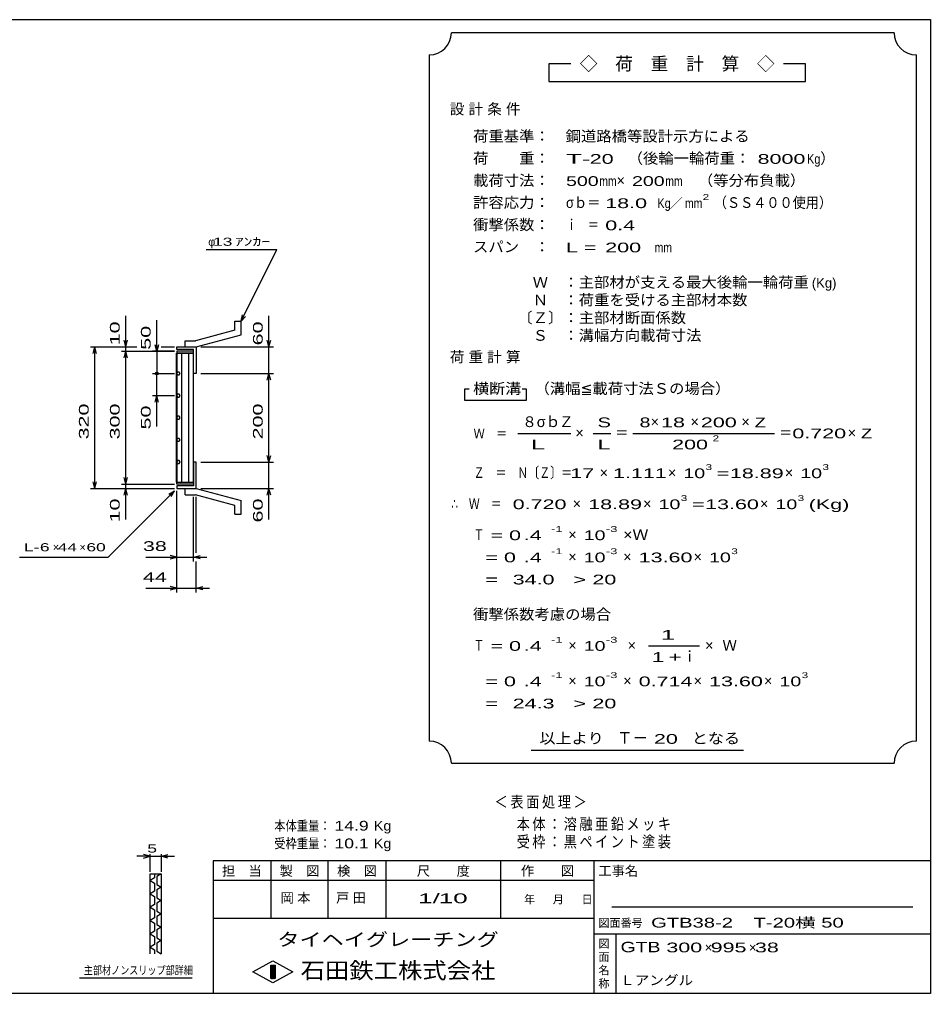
# Model space of a CAD drawing. Units: millimetres, scale not verified. Extents: x -1820 to 1731, y -1282 to 1054.
# Drawn here: x -326 to 1731, y -1146 to 1054 of the extents above; entities that cross this region are included whole.
import ezdxf
from ezdxf.enums import TextEntityAlignment as Align

# ---------------------------------------------------------------- set-up
doc = ezdxf.new("R2010")
doc.units = ezdxf.units.MM
doc.header["$LTSCALE"] = 10
for name, color, linetype, lineweight in [('0_2', 150, 'Continuous', 25), ('16', 3, 'Continuous', 25), ('19', 6, 'Continuous', 25), ('22', 4, 'Continuous', 25), ('24', 2, 'Continuous', 25), ('32', 4, 'Continuous', 25)]:
    doc.layers.add(name, color=color, linetype=linetype, lineweight=lineweight)
doc.styles.add('ベクトル', font='')
doc.styles.get('ベクトル').set_extended_font_data('ベクトル')

msp = doc.modelspace()

# ---------------------------------------------------------------- linework, layer by layer
at = {"layer": '0_2'}
for p, q in [((-1729, 1053.5), (1731, 1053.5)), ((1731, 1053.5), (1731, -1146.5)), ((1731, -846.5), (111, -846.5)), ((111, -846.5), (111, -1146.5)), ((241, -846.5), (241, -976.5)), ((371, -976.5), (371, -846.5)), ((501, -846.5), (501, -976.5)), ((761, -976.5), (761, -846.5)), ((971, -846.5), (971, -1146.5)), ((971, -891.5), (111, -891.5)), ((1691, -951.5), (1011, -951.5)), ((111, -976.5), (971, -976.5)), ((971, -1011.5), (1731, -1011.5)), ((1021, -1146.5), (1021, -1011.5)), ((201, -1097.5), (246, -1072.5)), ((246, -1072.5), (291, -1097.5)), ((246, -1122.5), (201, -1097.5)), ((241, -1082.5), (251, -1082.5)), ((241, -1112.5), (241, -1082.5)), ((241, -1082.5), (243, -1082.5)), ((243, -1082.5), (243, -1112.5)), ((245, -1112.5), (245, -1082.5)), ((245, -1082.5), (247, -1082.5)), ((291, -1097.5), (246, -1122.5)), ((247, -1082.5), (247, -1112.5)), ((249, -1112.5), (249, -1082.5)), ((249, -1082.5), (251, -1082.5)), ((251, -1082.5), (251, -1112.5)), ((251, -1082.5), (251, -1112.5)), ((251, -1112.5), (241, -1112.5)), ((243, -1112.5), (245, -1112.5)), ((247, -1112.5), (249, -1112.5)), ((1731, -1146.5), (-1729, -1146.5))]:
    msp.add_line(p, q, dxfattribs=at)
at = {"layer": '16'}
for p, q in [((28.3, 8.5), (28.3, 299.5)), ((28.3, 299.5), (29, 299.5)), ((67, 304), (29, 304)), ((29, 304), (29, 299.5)), ((29, 299.5), (67, 299.5)), ((29, 299.5), (29, 8.5)), ((67, 299.5), (29, 299.5)), ((39.5, 299.5), (39.5, 8.5)), ((56.5, 8.5), (56.5, 299.5)), ((67, 299.5), (67, 304)), ((67, 8.5), (67, 299.5)), ((30.85, 257.24), (29, 253.98)), ((29, 253.98), (30.9, 250.74)), ((34.6, 257.26), (30.85, 257.24)), ((30.9, 250.74), (34.65, 250.76)), ((36.5, 254), (34.6, 257.26)), ((34.65, 250.76), (36.5, 254.02)), ((30.85, 207.24), (29, 203.98)), ((29, 203.98), (30.9, 200.74)), ((34.6, 207.26), (30.85, 207.24)), ((30.9, 200.74), (34.65, 200.76)), ((36.5, 204), (34.6, 207.26)), ((34.65, 200.76), (36.5, 204.02)), ((30.85, 157.24), (29, 153.98)), ((34.6, 157.26), (30.85, 157.24)), ((36.5, 154), (34.6, 157.26)), ((34.65, 150.76), (36.5, 154.02)), ((29, 153.98), (30.9, 150.74)), ((30.9, 150.74), (34.65, 150.76)), ((30.85, 107.24), (29, 103.98)), ((29, 103.98), (30.9, 100.74)), ((34.6, 107.26), (30.85, 107.24)), ((30.9, 100.74), (34.65, 100.76)), ((36.5, 104), (34.6, 107.26)), ((34.65, 100.76), (36.5, 104.02)), ((30.85, 57.24), (29, 53.98)), ((29, 53.98), (30.9, 50.74)), ((34.6, 57.26), (30.85, 57.24)), ((30.9, 50.74), (34.65, 50.76)), ((36.5, 54), (34.6, 57.26)), ((34.65, 50.76), (36.5, 54.02)), ((29, 8.5), (28.3, 8.5)), ((29, 8.5), (67, 8.5)), ((29, 4), (29, 8.5)), ((29, 8.5), (67, 8.5)), ((67, 4), (29, 4)), ((67, 8.5), (67, 4))]:
    msp.add_line(p, q, dxfattribs=at)
at = {"layer": '19'}
for p, q in [((160, 352), (71, 328)), ((160, 372), (174, 372)), ((160, 352), (160, 372)), ((174, 341), (174, 372)), ((73, 314), (174, 341)), ((29, 308), (29, 314)), ((29, 314), (72, 314)), ((67, 308), (29, 308)), ((48, 328), (71, 328)), ((48, 314), (48, 328)), ((48, 314), (73, 314)), ((67, 254), (67, 308)), ((72, 314), (73, 313)), ((73, 313), (73, 254)), ((73, 254), (67, 254)), ((73, 54), (67, 54)), ((67, 54), (67, 0)), ((73, -5), (73, 54)), ((29, 0), (29, -6)), ((67, 0), (29, 0)), ((29, -6), (72, -6)), ((48, -6), (73, -6)), ((48, -20), (48, -6)), ((48, -20), (71, -20)), ((160, -44), (71, -20)), ((72, -6), (73, -5)), ((73, -6), (174, -33)), ((160, -64), (160, -44)), ((174, -64), (174, -33)), ((160, -64), (174, -64))]:
    msp.add_line(p, q, dxfattribs=at)
at = {"layer": '22'}
for p, q in [((95, 534), (255, 534)), ((174, 372), (255, 534)), ((-86, 314), (-86, 384)), ((-16, 304), (-16, 374)), ((174, 372), (177, 386.6)), ((174, 372), (184, 383)), ((237, 314), (237, 384)), ((-166, 314), (-61, 314)), ((-160, 299), (-156, 314)), ((-152, 299), (-156, 314)), ((-156, -6), (-156, 314)), ((-96, 314), (-61, 314)), ((-86, 314), (-90, 329)), ((-86, 314), (-82, 329)), ((-86, 304), (-86, 314)), ((-16, 304), (-20, 319)), ((-12, 319), (-16, 304)), ((-6, 314), (24, 314)), ((-6, 314), (24, 314)), ((83, 314), (247, 314)), ((237, 314), (233, 329)), ((237, 314), (241, 329)), ((237, 254), (237, 314)), ((-96, 304), (24, 304)), ((-90, 289), (-86, 304)), ((-82, 289), (-86, 304)), ((-86, 4), (-86, 304)), ((24, 304), (-26, 304)), ((-16, 304), (-16, 254)), ((-26, 254), (24, 254)), ((-16, 204), (-16, 254)), ((83, 254), (247, 254)), ((233, 239), (237, 254)), ((241, 239), (237, 254)), ((237, 54), (237, 254)), ((-26, 204), (24, 204)), ((-20, 189), (-16, 204)), ((-12, 189), (-16, 204)), ((-16, 134), (-16, 204)), ((237, 54), (233, 69)), ((237, 54), (241, 69)), ((83, 54), (247, 54)), ((237, -6), (237, 54)), ((-156, -6), (-160, 9)), ((-156, -6), (-152, 9)), ((-96, 4), (24, 4)), ((-86, 4), (-90, 19)), ((-86, 4), (-82, 19)), ((-86, -6), (-86, 4)), ((-166, -6), (24, -6)), ((-126, -161), (24, -11)), ((-96, -6), (24, -6)), ((-90, -21), (-86, -6)), ((-82, -21), (-86, -6)), ((-86, -76), (-86, -6)), ((11, -19), (24, -11)), ((16, -24), (24, -11)), ((29, -171), (29, -11)), ((29, -241), (29, -11)), ((83, -6), (247, -6)), ((233, -21), (237, -6)), ((241, -21), (237, -6)), ((237, -76), (237, -6)), ((67, -171), (67, -25)), ((73, -151), (73, -25)), ((-326, -161), (-126, -161)), ((-41, -161), (29, -161)), ((29, -161), (14, -157)), ((14, -165), (29, -161)), ((29, -161), (67, -161)), ((67, -161), (82, -157)), ((82, -165), (67, -161)), ((67, -161), (97, -161)), ((73, -241), (73, -171)), ((-41, -231), (29, -231)), ((29, -231), (14, -227)), ((14, -235), (29, -231)), ((29, -231), (73, -231)), ((73, -231), (88, -227)), ((88, -235), (73, -231)), ((73, -231), (103, -231))]:
    msp.add_line(p, q, dxfattribs=at)
msp.add_circle((-16, 254), 3, dxfattribs=at)
at = {"layer": '24', "color": 4}
for p, q in [((1649, 1023.5), (649, 1023.5)), ((599, 973.5), (599, -576.5)), ((1699, -576.5), (1699, 973.5)), ((919, 953.5), (869, 953.5)), ((869, 953.5), (869, 913.5)), ((1449, 953.5), (1399, 953.5)), ((1449, 913.5), (1449, 953.5)), ((869, 913.5), (1449, 913.5)), ((689, 218.5), (679, 218.5)), ((679, 218.5), (679, 193.5)), ((819, 218.5), (809, 218.5)), ((819, 193.5), (819, 218.5)), ((679, 193.5), (819, 193.5)), ((799, 118.5), (919, 118.5)), ((969, 118.5), (1009, 118.5)), ((1059, 118.5), (1379, 118.5)), ((1094, -361.5), (1209, -361.5)), ((829, -596.5), (1309, -596.5)), ((649, -626.5), (1649, -626.5))]:
    msp.add_line(p, q, dxfattribs=at)
for centre, start, end in [((599, 1023.5), 270, 0), ((1699, 1023.5), 180, 270), ((599, -626.5), 0, 90), ((1699, -626.5), 90, 180)]:
    msp.add_arc(centre, 50, start, end, dxfattribs=at)
at = {"layer": '32'}
for p, q in [((-31, -836.5), (-46, -832.5)), ((-31, -871.5), (-31, -831.5)), ((-6, -831.5), (-6, -871.5)), ((-6, -836.5), (9, -832.5)), ((-31, -836.5), (-61, -836.5)), ((-46, -840.5), (-31, -836.5)), ((-31, -836.5), (-6, -836.5)), ((9, -840.5), (-6, -836.5)), ((-6, -836.5), (24, -836.5)), ((-31, -876.5), (-6, -876.5)), ((-31, -1056.5), (-31, -876.5)), ((-21, -876.5), (-21, -885.5)), ((-6, -876.5), (-16, -882.5)), ((-6, -876.5), (-6, -1056.5)), ((-21, -885.5), (-31, -891.5)), ((-31, -891.5), (-21, -897.5)), ((-21, -897.5), (-21, -915.5)), ((-16, -882.5), (-16, -900.5)), ((-16, -900.5), (-6, -906.5)), ((-21, -915.5), (-31, -921.5)), ((-31, -921.5), (-21, -927.5)), ((-6, -906.5), (-16, -912.5)), ((-16, -912.5), (-16, -930.5)), ((-21, -945.5), (-31, -951.5)), ((-21, -927.5), (-21, -945.5)), ((-16, -930.5), (-6, -936.5)), ((-6, -936.5), (-16, -942.5)), ((-16, -942.5), (-16, -960.5)), ((-31, -951.5), (-21, -957.5)), ((-21, -957.5), (-21, -975.5)), ((-16, -960.5), (-6, -966.5)), ((-6, -966.5), (-16, -972.5)), ((-21, -975.5), (-31, -981.5)), ((-31, -981.5), (-21, -987.5)), ((-21, -987.5), (-21, -1005.5)), ((-16, -972.5), (-16, -990.5)), ((-21, -1005.5), (-31, -1011.5)), ((-31, -1011.5), (-21, -1017.5)), ((-16, -990.5), (-6, -996.5)), ((-6, -996.5), (-16, -1002.5)), ((-16, -1002.5), (-16, -1020.5)), ((-21, -1017.5), (-21, -1035.5)), ((-16, -1020.5), (-6, -1026.5)), ((-6, -1026.5), (-16, -1032.5)), ((-16, -1032.5), (-16, -1050.5)), ((-21, -1035.5), (-31, -1041.5)), ((-31, -1041.5), (-21, -1047.5)), ((-21, -1047.5), (-21, -1056.5)), ((-16, -1050.5), (-6, -1056.5)), ((64, -1111.5), (-191, -1111.5))]:
    msp.add_line(p, q, dxfattribs=at)

# ---------------------------------------------------------------- texts
at = {"layer": '0_2', "style": 'ベクトル'}
for s, height, p in [('担\u3000当', 21.99, (131, -869.5)), ('製\u3000図', 21.99, (261, -869.5)), ('検\u3000図', 21.99, (391, -869.5)), ('尺\u3000\u3000度', 21.99, (571, -869.5)), ('作\u3000\u3000図', 21.99, (806, -869.5)), ('工事名', 21.99, (981, -869.5)), ('年', 18.33, (813, -934)), ('月', 18.33, (878, -934)), ('日', 18.33, (943, -934)), ('図面番号', 18.33, (981, -987)), ('図', 18.33, (981, -1034)), ('面', 18.33, (981, -1064)), ('名', 18.33, (981, -1094)), ('称', 18.33, (981, -1124))]:
    msp.add_text(s, height=height, dxfattribs=at).set_placement(p, align=Align.MIDDLE_LEFT)
at = {"layer": '0_2', "color": 222, "style": 'ベクトル'}
for s, height, width, p in [('タイヘイグレーチング', 29.33, 1.25, (256, -1024.5)), ('石田鉄工株式会社', 36.66, 1.1, (308.5, -1094.5))]:
    msp.add_text(s, height=height, dxfattribs=dict(at, width=width)).set_placement(p, align=Align.MIDDLE_LEFT)
at = {"layer": '22', "color": 2, "style": 'ベクトル'}
for s, height, p in [('φ', 18.33, (100, 551.5)), ('×', 18.33, (-251, -138.5)), ('×', 18.33, (-191, -138.5)), ('×', 21.99, (1221, -1042.5)), ('×', 21.99, (1321, -1042.5))]:
    msp.add_text(s, height=height, dxfattribs=at).set_placement(p, align=Align.MIDDLE_LEFT)
for s, height, width, p in [(' 13 ', 18.33, 1.6, (100, 551.5)), ('ｱﾝｶｰ', 18.33, 1.6, (160, 551.5)), ('L-', 18.33, 1.6, (-316, -138.5)), (' 6 ', 18.33, 1.6, (-291, -138.5)), (' 44 ', 18.33, 1.6, (-251, -138.5)), (' 60 ', 18.33, 1.6, (-186, -138.5)), (' 38 ', 21.99, 1.65, (-61, -136)), (' 44 ', 21.99, 1.65, (-61, -206)), ('本体重量：', 21.99, 0.85, (249, -767.5)), (' 14.9', 21.99, 1.35, (374, -767.5)), ('Kg', 21.99, 1.1, (474, -767.5)), ('受枠重量：', 21.99, 0.85, (249, -807.5)), (' 10.1', 21.99, 1.35, (374, -807.5)), ('Kg', 21.99, 1.1, (474, -807.5)), ('1/', 21.99, 2, (574, -931.5)), (' 10 ', 21.99, 2, (604, -931.5)), ('GTB38-2\u3000T-20横 50             ', 21.99, 1.55, (1100, -986.5)), ('GTB', 23.46, 1.4, (1031, -1041.5)), (' 300 ', 21.99, 1.65, (1121, -1042.5)), (' 995 ', 21.99, 1.65, (1221, -1042.5)), (' 38 ', 21.99, 1.65, (1321, -1042.5)), ('Ｌアングル', 21.99, 1.1, (1030, -1116.5))]:
    msp.add_text(s, height=height, dxfattribs=dict(at, width=width)).set_placement(p, align=Align.MIDDLE_LEFT)
at = {"layer": '22', "color": 2, "style": 'ベクトル', "width": 1.65}
for s, p in [(' 10 ', (-111, 304)), (' 50 ', (-41, 294)), (' 60 ', (212, 304)), (' 320 ', (-181, 91.5)), (' 300 ', (-111, 91.5)), (' 50 ', (-41, 114)), (' 200 ', (212, 91.5)), (' 10 ', (-111, -96)), (' 60 ', (212, -96))]:
    msp.add_text(s, height=21.99, rotation=90, dxfattribs=at).set_placement(p, align=Align.MIDDLE_LEFT)
at = {"layer": '22', "color": 2, "attachment_point": 4, "style": 'ベクトル'}
for s, insert, char_height in [('\\T1.2;\\W0.85;＜表面処理＞', (746.5, -715), 25.66), ('\\T1.19;\\W0.85;本体：溶融亜鉛メッキ', (796.5, -765), 25.66), ('\\T1.19;\\W0.85;受枠：黒ペイント塗装', (796.5, -805), 25.66), ('\\T1.25;岡本\u3000', (263.5, -931.5), 21.99), ('\\T1.25;戸田\u3000', (388.5, -931.5), 21.99)]:
    msp.add_mtext(s, dxfattribs=dict(at, insert=insert, char_height=char_height))
at = {"layer": '24', "style": 'ベクトル'}
for s, height, p in [('◇\u3000荷\u3000重\u3000計\u3000算\u3000◇', 29.33, (939, 953.5)), ('）', 24.19, (1482, 740)), ('×', 24.19, (1022, 690)), ('／', 21.99, (1141.5, 638.5)), ('(Kg)', 21.99, (1463, 458.5)), ('８', 24.19, (809, 145)), ('σｂ', 24.19, (842, 145)), ('Ｚ', 24.19, (892, 145)), ('×', 24.19, (1099, 145)), ('×', 24.19, (1189, 145)), ('×', 24.19, (1304, 145)), ('×', 24.19, (929, 120)), ('×', 24.19, (1544, 120)), ('×', 24.19, (984, 30)), ('×', 24.19, (1138, 30)), ('×', 24.19, (1402, 30)), ('×', 24.19, (923, -40)), ('×', 24.19, (1082, -40)), ('×', 24.19, (1346, -40)), ('×', 24.19, (913, -110)), ('×', 24.19, (913, -160)), ('×', 24.19, (1037, -160)), ('×', 24.19, (1196, -160)), ('Ｗ', 24.19, (1261, -360)), ('×', 24.19, (913, -360)), ('×', 24.19, (1047, -360)), ('ｉ', 24.19, (1170.5, -385)), ('×', 24.19, (1222, -360)), ('×', 24.19, (913, -440)), ('×', 24.19, (1037, -440)), ('×', 24.19, (1196, -440)), ('×', 24.19, (1355, -440)), ('Ｔ－', 25.66, (1023, -569))]:
    msp.add_text(s, height=height, dxfattribs=at).set_placement(p, align=Align.MIDDLE_LEFT)
for s, height, width, p in [('荷重基準：\u3000', 24.19, 1.05, (698, 790)), ('鋼道路橋等設計示方による', 24.19, 1.05, (907, 790)), ('荷\u3000\u3000重：\u3000', 24.19, 1.05, (698, 740)), ('T-', 21.99, 2, (908, 738.5)), (' 20 ', 21.99, 1.65, (948, 738.5)), ('（後輪一輪荷重：', 24.19, 1.05, (1047, 740)), (' 8000', 21.99, 1.65, (1327, 738.5)), ('Kg', 21.99, 0.85, (1452, 738.5)), ('載荷寸法：\u3000', 24.19, 1.05, (698, 690)), ('\u3000（等分布負載）', 24.19, 1.05, (1171, 690)), ('500', 21.99, 1.5, (908, 688.5)), ('mm', 21.99, 0.8, (983, 688.5)), ('200', 21.99, 1.5, (1057, 688.5)), ('mm', 21.99, 0.8, (1132, 688.5)), ('許容応力：\u3000', 24.19, 1.05, (698, 640)), ('σｂ＝', 24.19, 0.9, (908, 640)), (' 18.0', 21.99, 1.65, (983, 638.5)), ('Kg', 21.99, 0.85, (1114, 638.5)), ('mm', 21.99, 0.8, (1176.5, 638.5)), ('2', 13.2, 1.5, (1216.5, 652.5)), ('（ＳＳ４００使用）', 24.19, 0.9, (1241.5, 640)), ('衝撃係数：\u3000', 24.19, 1.05, (698, 590)), ('ｉ\u3000＝', 24.19, 0.75, (908, 590)), (' 0.4', 21.99, 1.65, (983, 588.5)), ('スパン\u3000：\u3000', 24.19, 1.05, (698, 540)), ('L =', 21.99, 1.65, (908, 538.5)), (' 200 ', 21.99, 1.65, (983, 538.5)), ('mm', 21.99, 0.8, (1108, 538.5)), ('\u3000Ｗ\u3000：主部材が支える最大後輪一輪荷重', 24.19, 1.05, (798, 460)), ('\u3000Ｎ\u3000：荷重を受ける主部材本数', 24.19, 1.05, (798, 420)), ('〔Ｚ〕：主部材断面係数', 24.19, 1.05, (798, 380)), ('\u3000Ｓ\u3000：溝幅方向載荷寸法', 24.19, 1.05, (798, 340)), ('横断溝', 24.19, 1.1, (698, 220)), ('\u3000（溝幅≦載荷寸法Ｓの場合）', 24.19, 1.05, (802, 220)), ('S', 21.99, 1.55, (979, 143.5)), ('8', 21.99, 1.5, (1074, 143.5)), (' 18 ', 21.99, 1.65, (1109, 143.5)), (' 200 ', 21.99, 1.65, (1199, 143.5)), ('Z', 21.99, 1.4, (1334, 143.5)), ('Ｗ\u3000＝', 21.99, 0.85, (699, 118.5)), ('＝', 24.19, 0.9, (1019, 120)), ('2', 13.2, 1.5, (1239, 107.5)), ('＝', 24.19, 0.9, (1389, 120)), ('0.720', 21.99, 1.65, (1419, 118.5)), ('Z', 21.99, 1.4, (1574, 118.5)), ('L', 21.99, 1.8, (979, 93.5)), (' 200 ', 21.99, 1.65, (1134, 93.5)), ('Ｚ\u3000＝\u3000Ｎ〔Ｚ〕＝', 24.19, 0.75, (699, 30)), ('3', 13.2, 1.5, (1223, 42.5)), ('3', 13.2, 1.5, (1487, 42.5)), (' 17 ', 21.99, 1.65, (904, 28.5)), ('1.111', 21.99, 1.65, (1014, 28.5)), ('10', 21.99, 1.5, (1173, 28.5)), ('=', 21.99, 1.7, (1248, 28.5)), ('18.89', 21.99, 1.65, (1278, 28.5)), ('10', 21.99, 1.5, (1437, 28.5)), ('3', 13.2, 1.5, (1167, -27.5)), ('3', 13.2, 1.5, (1431, -27.5)), ('∴\u3000Ｗ\u3000＝', 24.19, 0.75, (649, -40)), (' 0.720', 21.99, 1.65, (774, -41.5)), ('18.89', 21.99, 1.65, (958, -41.5)), ('10', 21.99, 1.5, (1117, -41.5)), ('=', 21.99, 1.7, (1192, -41.5)), ('13.60', 21.99, 1.65, (1222, -41.5)), ('10', 21.99, 1.5, (1381, -41.5)), ('(Kg)', 21.99, 1.65, (1456, -41.5)), ('Ｔ', 24.19, 0.75, (699, -110)), (' = 0', 21.99, 1.65, (724, -111.5)), (' .4 ', 21.99, 1.65, (799, -111.5)), ('-1', 13.2, 1.65, (874, -97.5)), ('10', 21.99, 1.5, (948, -111.5)), ('-3', 13.2, 1.65, (998, -97.5)), ('×Ｗ', 24.19, 1.1, (1037, -110)), ('  = 0', 21.99, 1.65, (699, -161.5)), (' .4 ', 21.99, 1.65, (799, -161.5)), ('-1', 13.2, 1.65, (874, -147.5)), ('10', 21.99, 1.5, (948, -161.5)), ('-3', 13.2, 1.65, (998, -147.5)), ('13.60', 21.99, 1.65, (1072, -161.5)), ('10', 21.99, 1.5, (1231, -161.5)), ('3', 13.2, 1.5, (1281, -147.5)), ('  =', 21.99, 1.65, (699, -211.5)), (' 34.0', 21.99, 1.65, (774, -211.5)), ('>', 21.99, 1.7, (924, -211.5)), (' 20 ', 21.99, 1.65, (954, -211.5)), ('衝撃係数考慮の場合', 24.19, 1.05, (698, -290)), ('Ｔ', 24.19, 0.75, (699, -360)), (' = 0', 21.99, 1.65, (724, -361.5)), (' .4 ', 21.99, 1.65, (799, -361.5)), ('-1', 13.2, 1.65, (874, -347.5)), ('10', 21.99, 1.5, (948, -361.5)), ('-3', 13.2, 1.65, (998, -347.5)), ('  = 0', 21.99, 1.65, (699, -441.5)), (' .4 ', 21.99, 1.65, (799, -441.5)), ('-1', 13.2, 1.65, (874, -427.5)), ('10', 21.99, 1.5, (948, -441.5)), ('-3', 13.2, 1.65, (998, -427.5)), ('0.714', 21.99, 1.65, (1072, -441.5)), ('13.60', 21.99, 1.65, (1231, -441.5)), ('10', 21.99, 1.5, (1390, -441.5)), ('3', 13.2, 1.5, (1440, -427.5)), (' 24.3', 21.99, 1.65, (774, -491.5)), ('>', 21.99, 1.7, (924, -491.5)), (' 20 ', 21.99, 1.65, (954, -491.5)), ('  =', 21.99, 1.65, (699, -491.5)), ('以上より\u3000', 24.19, 1.1, (848, -570)), (' 20 ', 21.99, 1.65, (1093, -571.5)), ('となる', 24.19, 1.1, (1192, -570))]:
    msp.add_text(s, height=height, dxfattribs=dict(at, width=width)).set_placement(p, align=Align.MIDDLE_LEFT)
at = {"layer": '24', "attachment_point": 4, "style": 'ベクトル'}
for s, insert, char_height in [('\\T1.28;設計条件', (645.5, 850), 24.19), ('\\T1.28;荷重計算', (645.5, 290), 24.19), ('\\T1.5;\\W2;\\~L\\~', (804, 93.5), 21.99), ('\\T1.25;\\W2;\\~1\\~', (1101.5, -336.5), 21.99), ('\\T1.33;\\W1.75;1+', (1101.5, -386.5), 21.99)]:
    msp.add_mtext(s, dxfattribs=dict(at, insert=insert, char_height=char_height))
at = {"layer": '32', "color": 2, "style": 'ベクトル'}
for s, width, p in [(' 5 ', 1.6, (-48.5, -819)), ('主部材ノンスリップ部詳細', 0.8, (-181, -1094))]:
    msp.add_text(s, height=18.33, dxfattribs=dict(at, width=width)).set_placement(p, align=Align.MIDDLE_LEFT)

doc.saveas('drawing.dxf')
